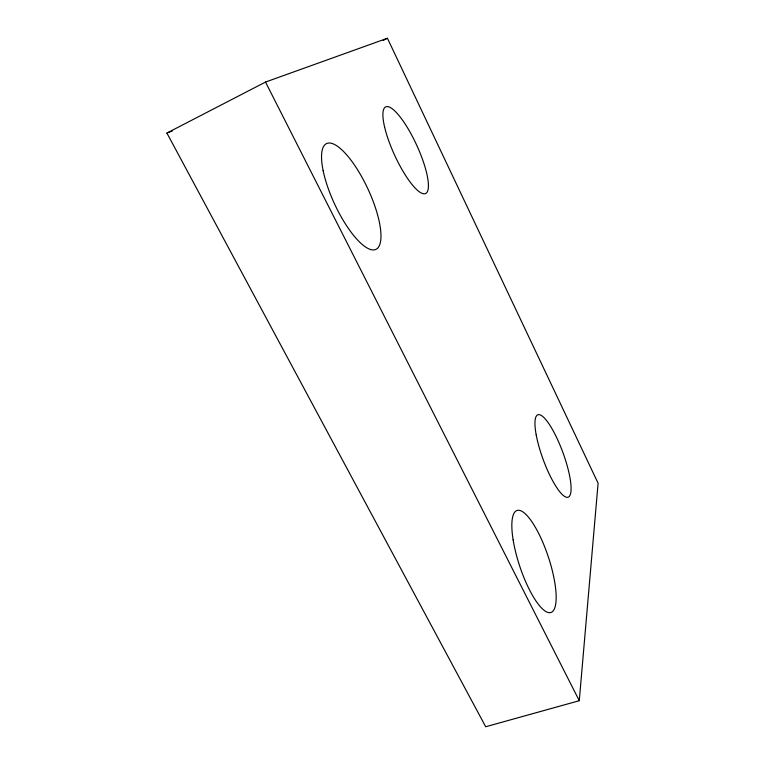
<?xml version="1.0" encoding="UTF-8"?>
<svg xmlns="http://www.w3.org/2000/svg" width="765" height="765" viewBox="0 0 765 765"><rect width="100%" height="100%" fill="white"/><g stroke="black" fill="none" stroke-linecap="round" stroke-linejoin="round"><path stroke-width="1.15" d="M579.277 700.711L598.096 483.231L387.425 38.25L265.512 82.056L166.904 133.062L485.699 726.75L579.277 700.711L265.512 82.056M383.227 40.402L387.425 38.25M166.904 133.062L172.46 130.882M513.133 539.88A53.741 15.032 71.6 0 0 550.905 612.488A53.741 15.032 71.6 0 0 537.967 532.048A53.741 15.032 71.6 0 0 513.133 539.88M323.155 170.738A58.36 18.293 65 0 0 373.703 249.916A58.36 18.293 65 0 0 356.949 168.788A58.36 18.293 65 0 0 323.155 170.738M384.623 127.143A47.707 12.125 65.3 0 0 423.705 193.794A47.707 12.125 65.3 0 0 408.587 129.572A47.707 12.125 65.3 0 0 384.623 127.143M536.189 434.845A43.911 10.471 69.8 0 0 567.095 497.336A43.911 10.471 69.8 0 0 555.734 435.715A43.911 10.471 69.8 0 0 536.189 434.845"/></g></svg>
